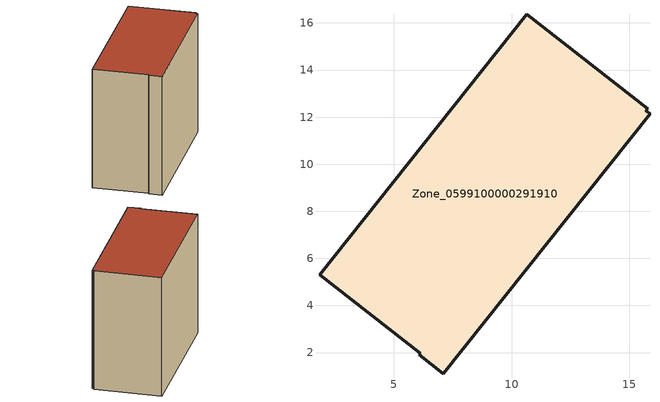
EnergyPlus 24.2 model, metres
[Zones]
Zone_0599100000291910
 floor ground (C_G): 15.78,12.36 15.71,12.27 15.88,12.15 7.1,1.1 6.08,1.92 6.13,1.97 1.84,5.3 10.65,16.37 z0
 wall outside (C_F): 15.71,12.27 15.78,12.36 10.65,16.37 1.84,5.3 6.13,1.97 6.08,1.92 7.1,1.1 15.88,12.15 15.71,12.27 z0:12.24
 roof outside (C_R): 6.08,1.92 7.1,1.1 15.88,12.15 15.71,12.27 15.78,12.36 10.65,16.37 1.84,5.3 6.13,1.97 z12.24
[BUILDING]
Pand.0599100000291910: North Axis=0; Terrain=City; Loads Convergence Tolerance Value=0.04; Temperature Convergence Tolerance Value=0.4; Solar Distribution=FullExterior; Maximum Number of Warmup Days=25; Minimum Number of Warmup Days=1
[Site:Location]
Rotterdam.The.Hague.AP_ZH_NLD Design_Conditions: Latitude=51.96; Longitude=4.45; Time Zone=1; Elevation=-4.5
[SITE:GROUNDTEMPERATURE:BUILDINGSURFACE]
18, 18, 18, 18, 18, 18, 18, 18, 18, 18, 18, 18
[MATERIAL] Thermal Absorptance=0.9; Solar Absorptance=0.7; Visible Absorptance=0.7
Name | Roughness | Thickness | Conductivity | Density | Specific Heat
G.TI.1946 | MediumSmooth | 0.15 | 1 | 540 | 1210
F.TI.1946 | Rough | 0.3 | 0.857143 | 1920 | 840
R.TI.1946 | MediumRough | 0.2 | 0.1 | 1500 | 1000
[CONSTRUCTION]
C_G: G.TI.1946
C_F: F.TI.1946
C_R: R.TI.1946
[ZONE]
Zone_0599100000291910: Type=1; Multiplier=1; Ceiling Height=Autocalculate; Volume=Autocalculate; Floor Area=autocalculate; Part of Total Floor Area=Yes
[ZONEINFILTRATION:DESIGNFLOWRATE]
Infil_Zone_0599100000291910: Zone or ZoneList or Space or SpaceList=Zone_0599100000291910; Schedule=AlwaysOn; Design Flow Rate Calculation Method=Flow/Area; Flow Rate per Floor Area=0.003; Constant Term Coefficient=1; Temperature Term Coefficient=0; Velocity Term Coefficient=0; Velocity Squared Term Coefficient=0
[HVACTEMPLATE:ZONE:IDEALLOADSAIRSYSTEM]
Zone_0599100000291910: Maximum Heating Supply Air Temperature=50; Minimum Cooling Supply Air Temperature=13; Maximum Heating Supply Air Humidity Ratio=0.0156; Minimum Cooling Supply Air Humidity Ratio=0.0077; Heating Limit=NoLimit; Cooling Limit=NoLimit; Dehumidification Control Type=ConstantSensibleHeatRatio; Cooling Sensible Heat Ratio=0.7; Dehumidification Setpoint=60; Humidification Control Type=None; Humidification Setpoint=30; Outdoor Air Method=None; Outdoor Air Flow Rate per Person=0.00944; Outdoor Air Flow Rate per Zone Floor Area=0; Outdoor Air Flow Rate per Zone=0; Demand Controlled Ventilation Type=None; Outdoor Air Economizer Type=NoEconomizer; Heat Recovery Type=None; Sensible Heat Recovery Effectiveness=0.7; Latent Heat Recovery Effectiveness=0.65
[ZONECONTROL:THERMOSTAT]
ThermostatControl_Zone_0599100000291910: Zone or ZoneList=Zone_0599100000291910; Control Type Schedule=DualSetpointControlType; Control 1=Thermostat_Zone_0599100000291910; Temperature Difference Between Cutout And Setpoint=0
[THERMOSTATSETPOINT:DUALSETPOINT]
Thermostat_Zone_0599100000291910: Heating Setpoint Temperature Schedule=HeatingSetpoint_Zone_0599100000291910; Cooling Setpoint Temperature Schedule=CoolingSetpoint_Zone_0599100000291910
[SCHEDULE:COMPACT]
HeatingSetpoint_Zone_0599100000291910: Through: 12/31, For: AllDays, Until: 24:00, 21
CoolingSetpoint_Zone_0599100000291910: Through: 12/31, For: AllDays, Until: 24:00, 24
DualSetpointControlType: Through: 12/31, For: AllDays, Until: 24:00, 4
AlwaysOn: Through: 12/31, For: AllDays, Until: 24:00, 1
